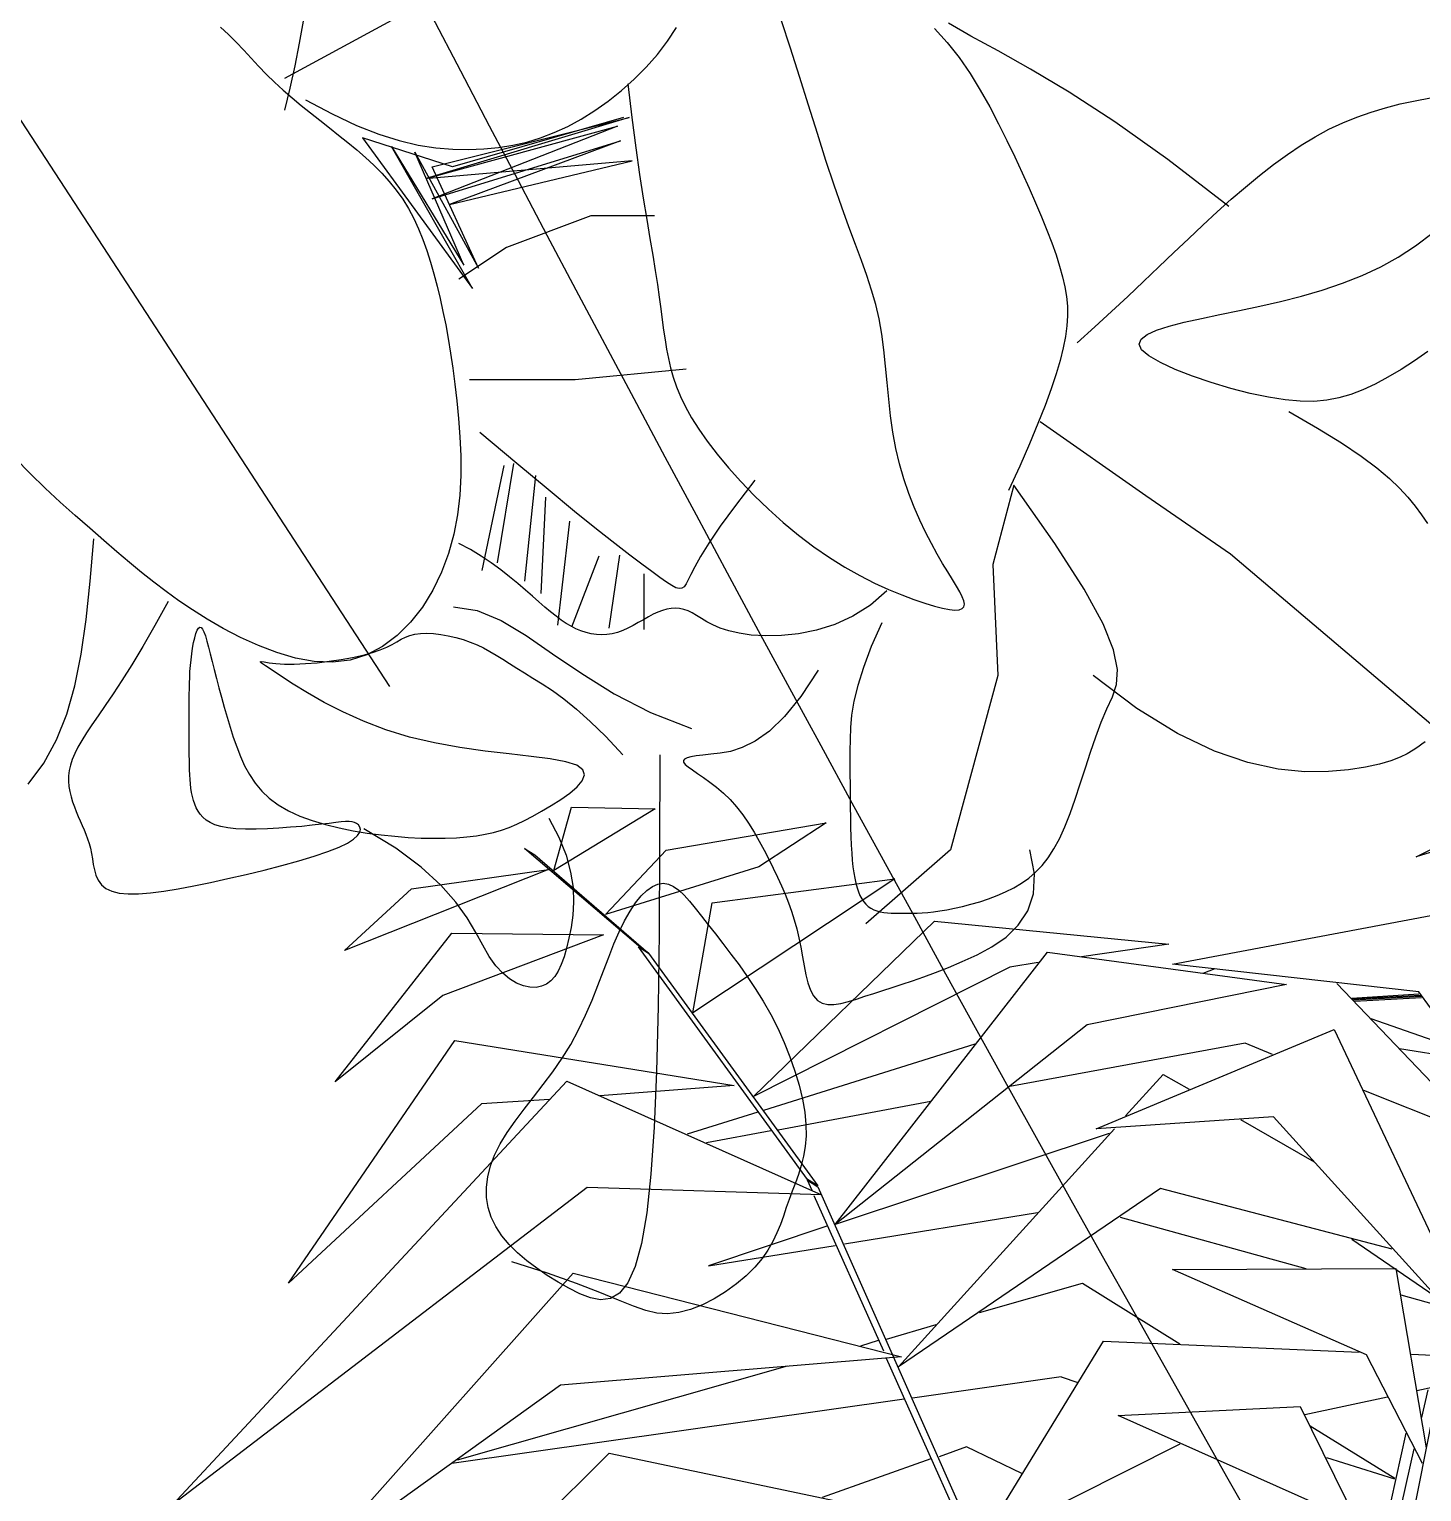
# Model space of a CAD drawing. Header units: metres. Extents: x 10 to 239, y 2 to 253.
# Drawn here: x 88.793 to 91.363, y 17.686 to 20.385 of the extents above; entities that cross this region are included whole.
import ezdxf

# ---------------------------------------------------------------- set-up
doc = ezdxf.new("R2010")
doc.units = ezdxf.units.M
doc.header["$MEASUREMENT"] = 0
doc.layers.add('1', color=7, linetype='Continuous')
doc.layers.add('cot200', color=9, linetype='Continuous')
doc.layers.add('barrera', color=7, linetype='Continuous', lineweight=0, true_color=0x9dbb63)
doc.layers.add('bloques ARBOLES', color=7, linetype='Continuous', true_color=0xb8d897)

# ---------------------------------------------------------------- blocks, each defined once
blk = doc.blocks.new('A$C6F4E7DED')
for p, q in [((1105.67, 636.1), (1167.57, 602.6)), ((832.63, 623.35), (843.58, 629.59)), ((920.66, 617.45), (925.09, 630.84)), ((1158.35, 630.6), (1160.28, 619.83)), ((819.37, 616.16), (832.63, 623.35)), ((850.34, 627.08), (844.12, 620.19)), ((980.64, 620.83), (976.28, 627.51)), ((985.59, 614.37), (980.64, 620.83)), ((1322.96, 623.06), (1116.26, 306.06)), ((1194.82, 624.13), (1191.07, 620.36)), ((1198.77, 627.73), (1194.82, 624.13)), ((803.46, 607.26), (819.37, 616.16)), ((844.12, 620.19), (838.36, 612.81)), ((916.21, 603.57), (920.66, 617.45)), ((991.05, 608.17), (985.59, 614.37)), ((1160.28, 619.83), (1162.42, 608.88)), ((1187.43, 616.49), (1183.82, 612.55)), ((1191.07, 620.36), (1187.43, 616.49)), ((784.57, 595.95), (803.46, 607.26)), ((838.36, 612.81), (833.01, 605.05)), ((996.92, 602.28), (991.05, 608.17)), ((1162.42, 608.88), (1164.84, 597.92)), ((1180.16, 608.58), (1176.35, 604.65)), ((1183.82, 612.55), (1180.16, 608.58)), ((833.01, 605.05), (828.04, 597.02)), ((911.81, 589.56), (916.21, 603.57)), ((1003.11, 596.75), (996.92, 602.28)), ((999.92, 600.02), (997.99, 583.57)), ((1172.34, 600.79), (1168.14, 596.99)), ((1176.35, 604.65), (1172.34, 600.79)), ((615.81, 591.77), (608.33, 593.15)), ((762.37, 581.48), (784.57, 595.95)), ((828.04, 597.02), (823.41, 588.82)), ((1009.53, 591.63), (1003.11, 596.75)), ((1157.25, 592.29), (1144.29, 585.32)), ((1163.79, 593.24), (1159.33, 589.54)), ((1168.14, 596.99), (1163.79, 593.24)), ((1164.84, 597.92), (1167.57, 587.14)), ((623.11, 590.2), (615.81, 591.77)), ((630.27, 588.38), (623.11, 590.2)), ((637.29, 586.28), (630.27, 588.38)), ((644.22, 583.85), (637.29, 586.28)), ((823.41, 588.82), (819.08, 580.57)), ((907.49, 575.81), (911.81, 589.56)), ((1016.09, 586.98), (1009.53, 591.63)), ((1022.71, 582.84), (1016.09, 586.98)), ((1144.29, 585.32), (1132.43, 579.77)), ((1154.79, 585.88), (1150.21, 582.25)), ((1159.33, 589.54), (1154.79, 585.88)), ((651.07, 581.07), (644.22, 583.85)), ((657.87, 577.88), (651.07, 581.07)), ((736.53, 563.13), (762.37, 581.48)), ((819.08, 580.57), (815.03, 572.39)), ((997.99, 583.57), (996.09, 568.88)), ((1095.51, 559.56), (999.32, 583.59)), ((999.32, 583.59), (1098.34, 553.91)), ((1002.15, 583.59), (1085.61, 559.56)), ((1098.34, 553.91), (1004.98, 579.35)), ((1004.98, 579.35), (1095.51, 544.01)), ((1029.3, 579.25), (1022.71, 582.84)), ((1035.9, 576.21), (1029.3, 579.25)), ((1132.43, 579.77), (1121.55, 575.5)), ((1145.64, 578.64), (1141.1, 575.03)), ((1150.21, 582.25), (1145.64, 578.64)), ((664.64, 574.25), (657.87, 577.88)), ((671.41, 570.15), (664.64, 574.25)), ((815.03, 572.39), (811.22, 564.37)), ((903.32, 562.7), (907.49, 575.81)), ((1095.51, 544.01), (1003.57, 572.28)), ((1003.57, 572.28), (1087.02, 541.18)), ((1042.53, 573.68), (1035.9, 576.21)), ((1049.25, 571.65), (1042.53, 573.68)), ((1056.09, 570.09), (1049.25, 571.65)), ((1129.46, 573.69), (1075.71, 500.2)), ((1085.61, 559.56), (1129.46, 573.69)), ((1111.52, 572.35), (1102.25, 570.17)), ((1121.55, 575.5), (1111.52, 572.35)), ((1136.63, 571.43), (1132.27, 567.79)), ((1141.1, 575.03), (1136.63, 571.43)), ((678.19, 565.6), (671.41, 570.15)), ((684.98, 560.65), (678.19, 565.6)), ((811.22, 564.37), (807.62, 556.62)), ((996.09, 568.88), (994.23, 555.81)), ((1063.09, 568.98), (1056.09, 570.09)), ((1070.29, 568.3), (1063.09, 568.98)), ((1077.73, 568.02), (1070.29, 568.3)), ((1104, 566.63), (1072.88, 510.09)), ((1075.71, 500.2), (1115.31, 569.45)), ((1085.46, 568.16), (1077.73, 568.02)), ((1115.31, 569.45), (1079.95, 511.5)), ((1079.95, 511.5), (1104, 566.63)), ((1093.6, 568.83), (1085.46, 568.16)), ((1102.25, 570.17), (1093.6, 568.83)), ((1128.04, 564.1), (1123.97, 560.32)), ((1132.27, 567.79), (1128.04, 564.1)), ((691.8, 555.33), (684.98, 560.65)), ((706.71, 540.16), (736.53, 563.13)), ((807.62, 556.62), (804.23, 549.17)), ((899.34, 550.63), (903.32, 562.7)), ((1087.02, 541.18), (997.91, 562.39)), ((997.91, 562.39), (1096.92, 553.91)), ((1072.88, 510.09), (1095.51, 559.56)), ((1123.97, 560.32), (1120.09, 556.44)), ((698.65, 549.67), (691.8, 555.33)), ((705.53, 543.72), (698.65, 549.67)), ((895.59, 539.86), (899.34, 550.63)), ((994.23, 555.81), (992.46, 544.19)), ((1116.43, 552.41), (1113, 548.21)), ((1120.09, 556.44), (1116.43, 552.41)), ((712.46, 537.51), (705.53, 543.72)), ((804.23, 549.17), (801.07, 542.01)), ((992.46, 544.19), (990.78, 533.85)), ((1109.85, 543.81), (1107, 539.2)), ((1113, 548.21), (1109.85, 543.81)), ((719.45, 531.09), (712.46, 537.51)), ((798.16, 535.17), (795.52, 528.64)), ((801.07, 542.01), (798.16, 535.17)), ((892.11, 530.28), (895.59, 539.86)), ((987.03, 535.6), (1017.98, 535.6)), ((1017.98, 535.6), (1059.24, 520.13)), ((1107, 539.2), (1104.41, 534.37)), ((726.49, 524.47), (719.45, 531.09)), ((795.52, 528.64), (793.15, 522.46)), ((888.89, 521.67), (892.11, 530.28)), ((990.78, 533.85), (989.22, 524.64)), ((1102.07, 529.33), (1099.94, 524.1)), ((1104.41, 534.37), (1102.07, 529.33)), ((615.69, 521.06), (607.02, 527.52)), ((624.07, 515.5), (615.69, 521.06)), ((733.64, 517.69), (726.49, 524.47)), ((793.15, 522.46), (791.07, 516.61)), ((885.96, 513.8), (888.89, 521.67)), ((989.22, 524.64), (987.82, 516.4)), ((1099.94, 524.1), (1098, 518.68)), ((632.62, 510.68), (624.07, 515.5)), ((740.92, 510.73), (733.64, 517.69)), ((791.07, 516.61), (789.3, 511.11)), ((883.33, 506.45), (885.96, 513.8)), ((987.82, 516.4), (986.6, 508.97)), ((1059.24, 520.13), (1082.46, 504.67)), ((1098, 518.68), (1096.22, 513.08)), ((641.69, 506.45), (632.62, 510.68)), ((748.38, 503.62), (740.92, 510.73)), ((789.3, 511.11), (787.85, 505.96)), ((986.6, 508.97), (985.56, 502.19)), ((1094.57, 507.31), (1093.03, 501.39)), ((1096.22, 513.08), (1094.57, 507.31)), ((651.25, 502.71), (641.69, 506.45)), ((661.16, 499.42), (651.25, 502.71)), ((756.05, 496.36), (748.38, 503.62)), ((786.73, 501.07), (785.96, 496.32)), ((787.85, 505.96), (786.73, 501.07)), ((881.02, 499.41), (883.33, 506.45)), ((985.56, 502.19), (984.68, 495.97)), ((1093.03, 501.39), (1091.56, 495.3)), ((671.28, 496.51), (661.16, 499.42)), ((681.46, 493.92), (671.28, 496.51)), ((691.58, 491.6), (681.46, 493.92)), ((763.97, 488.96), (756.05, 496.36)), ((785.96, 496.32), (785.54, 491.62)), ((877.42, 485.34), (879.05, 492.45)), ((879.05, 492.45), (881.02, 499.41)), ((984.68, 495.97), (983.92, 490.24)), ((1091.56, 495.3), (1090.18, 489.03)), ((701.5, 489.47), (691.58, 491.6)), ((711.06, 487.49), (701.5, 489.47)), ((720.13, 485.59), (711.06, 487.49)), ((728.47, 483.72), (720.13, 485.59)), ((772.17, 481.42), (763.97, 488.96)), ((785.54, 491.62), (785.48, 486.87)), ((785.48, 486.87), (785.79, 481.94)), ((876.13, 477.93), (877.42, 485.34)), ((983.92, 490.24), (983.21, 484.91)), ((1090.18, 489.03), (1088.86, 482.53)), ((735.83, 481.83), (728.47, 483.72)), ((741.96, 479.87), (735.83, 481.83)), ((746.62, 477.78), (741.96, 479.87)), ((780.7, 473.75), (772.17, 481.42)), ((785.79, 481.94), (786.49, 476.74)), ((982.53, 479.91), (981.82, 475.14)), ((983.21, 484.91), (982.53, 479.91)), ((1088.86, 482.53), (1087.62, 475.77)), ((749.57, 475.53), (746.62, 477.78)), ((749.32, 470.31), (750.55, 473.06)), ((750.55, 473.06), (749.57, 475.53)), ((786.49, 476.74), (787.58, 471.17)), ((787.58, 471.17), (789.08, 465.11)), ((875.11, 470.22), (876.13, 477.93)), ((981.82, 475.14), (981.05, 470.54)), ((1087.62, 475.77), (1086.46, 468.71)), ((609.57, 469.51), (616.11, 464.89)), ((616.11, 464.89), (622.67, 460.67)), ((732.91, 460.71), (740.13, 464.03)), ((740.13, 464.03), (745.74, 467.27)), ((745.74, 467.27), (749.32, 470.31)), ((789.08, 465.11), (791.02, 458.49)), ((874.27, 462.31), (875.11, 470.22)), ((980.15, 466.02), (979.09, 461.5)), ((981.05, 470.54), (980.15, 466.02)), ((1086.46, 468.71), (1085.37, 461.31)), ((622.67, 460.67), (629.14, 456.87)), ((629.14, 456.87), (635.41, 453.56)), ((715.32, 454.3), (724.5, 457.43)), ((724.5, 457.43), (732.91, 460.71)), ((791.02, 458.49), (793.44, 451.19)), ((873.49, 454.26), (874.27, 462.31)), ((971.55, 460.86), (1025.72, 455.71)), ((977.8, 456.93), (976.21, 452.26)), ((979.09, 461.5), (977.8, 456.93)), ((1085.37, 461.31), (1084.35, 453.54)), ((635.41, 453.56), (641.4, 450.76)), ((641.4, 450.76), (647.22, 448.51)), ((696.36, 449.03), (705.8, 451.47)), ((705.8, 451.47), (715.32, 454.3)), ((793.44, 451.19), (796.39, 443.14)), ((872.7, 446.15), (873.49, 454.26)), ((976.21, 452.26), (974.24, 447.44)), ((1025.72, 455.71), (1077.3, 455.71)), ((1084.35, 453.54), (1083.42, 445.35)), ((647.22, 448.51), (653.04, 446.8)), ((653.04, 446.8), (659, 445.67)), ((659, 445.67), (665.26, 445.12)), ((665.26, 445.12), (671.98, 445.16)), ((671.98, 445.16), (679.32, 445.83)), ((679.32, 445.83), (687.42, 447.12)), ((687.42, 447.12), (696.36, 449.03)), ((796.39, 443.14), (799.9, 434.25)), ((871.79, 438.05), (872.7, 446.15)), ((971.83, 442.42), (968.91, 437.14)), ((974.24, 447.44), (971.83, 442.42)), ((1083.42, 445.35), (1082.57, 436.73)), ((677.54, 440.24), (663.4, 432.07)), ((870.68, 430.04), (871.79, 438.05)), ((968.91, 437.14), (965.4, 431.57)), ((1082.57, 436.73), (1081.9, 427.75)), ((663.4, 432.07), (651.73, 424.85)), ((747.17, 399.01), (798.75, 435.09)), ((799.9, 434.25), (804.02, 424.42)), ((869.25, 422.21), (870.68, 430.04)), ((965.4, 431.57), (961.24, 425.64)), ((1054.2, 414.79), (1072.14, 429.94)), ((651.73, 424.85), (642.21, 418.44)), ((804.02, 424.42), (808.78, 413.56)), ((867.45, 414.6), (869.25, 422.21)), ((961.24, 425.64), (956.38, 419.34)), ((1081.9, 427.75), (1081.51, 418.49)), ((642.21, 418.44), (634.52, 412.73)), ((865.31, 407.27), (867.45, 414.6)), ((956.38, 419.34), (950.87, 412.76)), ((1038.91, 402.06), (1054.2, 414.79)), ((1055.7, 414.86), (1063.69, 366.39)), ((1081.51, 418.49), (1081.51, 409.03)), ((1291.61, 409.93), (1298.7, 417.27)), ((628.36, 407.57), (623.41, 402.83)), ((634.52, 412.73), (628.36, 407.57)), ((808.78, 413.56), (814.23, 401.59)), ((862.89, 400.24), (865.31, 407.27)), ((938.03, 406.74), (947.51, 394.38)), ((950.87, 412.76), (944.82, 406.01)), ((1045.03, 409), (1050.37, 357.34)), ((1060.49, 413.8), (1071.15, 362.66)), ((1081.51, 409.03), (1082, 399.45)), ((1284.31, 402.82), (1291.61, 409.93)), ((623.41, 402.83), (619.34, 398.37)), ((791.62, 375.73), (811.65, 404.17)), ((811.65, 404.17), (821.97, 365.51)), ((860.28, 393.54), (862.89, 400.24)), ((944.82, 406.01), (938.29, 399.23)), ((1026.01, 391.48), (1038.91, 402.06)), ((1276.93, 395.98), (1284.31, 402.82)), ((615.85, 394.07), (612.68, 389.82)), ((619.34, 398.37), (615.85, 394.07)), ((705.91, 370.66), (747.17, 399.01)), ((857.52, 387.2), (860.28, 393.54)), ((931.39, 392.52), (924.18, 386.02)), ((938.29, 399.23), (931.39, 392.52)), ((947.51, 394.38), (954.87, 384.21)), ((1040.24, 398.35), (1042.37, 351.48)), ((1082, 399.45), (1083.08, 389.85)), ((1269.61, 389.42), (1276.93, 395.98)), ((612.68, 389.82), (609.79, 385.58)), ((854.68, 381.25), (857.52, 387.2)), ((924.18, 386.02), (916.77, 379.84)), ((1015.24, 382.8), (1026.01, 391.48)), ((1028.51, 386.63), (1032.24, 354.14)), ((1083.08, 389.85), (1084.85, 380.3)), ((1262.48, 383.19), (1269.61, 389.42)), ((851.84, 375.73), (854.68, 381.25)), ((916.77, 379.84), (909.23, 374.1)), ((954.87, 384.21), (960.42, 375.98)), ((1006.34, 375.77), (1015.24, 382.8)), ((1084.85, 380.3), (1087.42, 370.9)), ((1255.67, 377.3), (1262.48, 383.19)), ((777.39, 353.54), (791.62, 375.73)), ((849.05, 370.66), (851.84, 375.73)), ((909.23, 374.1), (901.64, 368.9)), ((960.42, 375.98), (964.46, 369.48)), ((999.06, 370.14), (1006.34, 375.77)), ((1071.56, 369.62), (1076.83, 372.81)), ((1076.83, 372.81), (1082.46, 375.82)), ((1243.16, 366.57), (1249.26, 371.78)), ((1249.26, 371.78), (1255.67, 377.3)), ((1262.31, 357.48), (1260.47, 378.11)), ((602.74, 283.05), (705.91, 370.66)), ((821.97, 365.51), (819.39, 311.39)), ((843.88, 361.95), (846.38, 366.07)), ((846.38, 366.07), (849.05, 370.66)), ((894.11, 364.25), (886.72, 360.12)), ((901.64, 368.9), (894.11, 364.25)), ((964.46, 369.48), (967.29, 364.47)), ((967.29, 364.47), (969.22, 360.72)), ((988.32, 362.07), (993.14, 365.66)), ((993.14, 365.66), (999.06, 370.14)), ((1003.99, 370.12), (1009.32, 334.44)), ((1014.12, 369.59), (1027.44, 334.97)), ((1062.01, 362.93), (1066.62, 366.31)), ((1066.62, 366.31), (1071.56, 369.62)), ((1087.42, 370.9), (1090.87, 361.74)), ((1237.23, 361.63), (1243.16, 366.57)), ((839.64, 355.04), (841.62, 358.28)), ((841.62, 358.28), (843.88, 361.95)), ((886.72, 360.12), (879.57, 356.49)), ((969.22, 360.72), (970.54, 357.99)), ((970.54, 357.99), (971.55, 356.06)), ((978.59, 355.26), (981.17, 356.91)), ((981.17, 356.91), (984.37, 359.17)), ((984.37, 359.17), (988.32, 362.07)), ((992.26, 361.07), (992.26, 333.9)), ((1053.71, 356.25), (1057.71, 359.56)), ((1057.71, 359.56), (1062.01, 362.93)), ((1090.87, 361.74), (1095.16, 352.98)), ((1225.32, 352.3), (1231.33, 356.89)), ((1231.33, 356.89), (1237.23, 361.63)), ((1264.35, 338.75), (1262.31, 357.48)), ((768.12, 336.58), (777.39, 353.54)), ((835.99, 347.82), (836.78, 349.83)), ((836.78, 349.83), (838.01, 352.23)), ((838.01, 352.23), (839.64, 355.04)), ((866.31, 350.67), (860.39, 348.43)), ((872.73, 353.35), (866.31, 350.67)), ((879.57, 356.49), (872.73, 353.35)), ((873.55, 352.63), (881.61, 345.71)), ((971.55, 356.06), (972.54, 354.73)), ((972.54, 354.73), (973.63, 353.98)), ((973.63, 353.98), (974.93, 353.81)), ((974.93, 353.81), (976.55, 354.24)), ((976.55, 354.24), (978.59, 355.26)), ((1032.24, 354.14), (1034.37, 336.03)), ((1043.38, 347.27), (1046.56, 350.05)), ((1046.56, 350.05), (1050, 353.06)), ((1050, 353.06), (1053.71, 356.25)), ((1095.16, 352.98), (1100.24, 344.8)), ((1219.05, 347.81), (1225.32, 352.3)), ((835.72, 346.18), (835.99, 347.82)), ((836.01, 344.92), (835.72, 346.18)), ((836.87, 344.02), (836.01, 344.92)), ((838.33, 343.49), (836.87, 344.02)), ((840.4, 343.34), (838.33, 343.49)), ((843.09, 343.57), (840.4, 343.34)), ((846.42, 344.19), (843.09, 343.57)), ((850.41, 345.2), (846.42, 344.19)), ((855.06, 346.61), (850.41, 345.2)), ((860.39, 348.43), (855.06, 346.61)), ((881.61, 345.71), (890.18, 340.33)), ((968.54, 341.89), (970.62, 342.88)), ((970.62, 342.88), (972.68, 343.59)), ((972.68, 343.59), (974.72, 344.02)), ((974.72, 344.02), (976.77, 344.2)), ((976.77, 344.2), (978.83, 344.11)), ((978.83, 344.11), (980.94, 343.76)), ((980.94, 343.76), (983.09, 343.16)), ((983.09, 343.16), (985.31, 342.32)), ((1037.66, 342.42), (1040.43, 344.73)), ((1040.43, 344.73), (1043.38, 347.27)), ((1073.49, 343.09), (1061.82, 338.17)), ((1085.03, 344.89), (1073.49, 343.09)), ((1100.24, 344.8), (1106.05, 337.38)), ((1205.19, 338.88), (1212.39, 343.35)), ((1212.39, 343.35), (1219.05, 347.81)), ((1224.31, 347.47), (1230.78, 335.73)), ((762.94, 323.85), (768.12, 336.58)), ((876.13, 337.16), (881.23, 325.47)), ((890.18, 340.33), (899.03, 336.32)), ((899.03, 336.32), (907.94, 333.51)), ((954.94, 334.51), (958.5, 336.04)), ((958.5, 336.04), (961.51, 337.62)), ((961.51, 337.62), (964.11, 339.18)), ((964.11, 339.18), (966.41, 340.63)), ((966.41, 340.63), (968.54, 341.89)), ((985.31, 342.32), (987.6, 341.24)), ((987.6, 341.24), (989.97, 339.99)), ((989.97, 339.99), (992.4, 338.63)), ((992.4, 338.63), (994.87, 337.22)), ((994.87, 337.22), (997.39, 335.83)), ((997.39, 335.83), (999.94, 334.53)), ((1025.29, 334.16), (1027.69, 335.39)), ((1027.69, 335.39), (1030.09, 336.82)), ((1030.09, 336.82), (1032.53, 338.47)), ((1032.53, 338.47), (1035.04, 340.33)), ((1035.04, 340.33), (1037.66, 342.42)), ((1061.82, 338.17), (1049.67, 330.9)), ((1106.05, 337.38), (1112.54, 330.9)), ((1197.37, 334.38), (1205.19, 338.88)), ((1230.78, 335.73), (1236.67, 325.51)), ((1266.81, 321.77), (1264.35, 338.75)), ((907.94, 333.51), (916.68, 331.75)), ((916.68, 331.75), (925.05, 330.88)), ((925.05, 330.88), (932.81, 330.73)), ((932.81, 330.73), (939.74, 331.15)), ((939.74, 331.15), (945.69, 331.98)), ((945.69, 331.98), (950.71, 333.13)), ((950.71, 333.13), (954.94, 334.51)), ((999.94, 334.53), (1002.5, 333.37)), ((1002.5, 333.37), (1005.08, 332.44)), ((1005.08, 332.44), (1007.66, 331.77)), ((1007.66, 331.77), (1010.23, 331.38)), ((1010.23, 331.38), (1012.8, 331.25)), ((1012.8, 331.25), (1015.34, 331.36)), ((1015.34, 331.36), (1017.87, 331.73)), ((1017.87, 331.73), (1020.38, 332.32)), ((1020.38, 332.32), (1022.85, 333.13)), ((1022.85, 333.13), (1025.29, 334.16)), ((1049.67, 330.9), (1036.68, 322.02)), ((1080.34, 328.92), (1076.87, 327.71)), ((1083.94, 329.95), (1080.34, 328.92)), ((1087.59, 330.79), (1083.94, 329.95)), ((1091.21, 331.42), (1087.59, 330.79)), ((1094.74, 331.83), (1091.21, 331.42)), ((1098.08, 332), (1094.74, 331.83)), ((1101.18, 331.92), (1098.08, 332)), ((1103.95, 331.58), (1101.18, 331.92)), ((1106.35, 330.96), (1103.95, 331.58)), ((1108.5, 330.11), (1106.35, 330.96)), ((1110.55, 329.07), (1108.5, 330.11)), ((1112.65, 327.88), (1110.55, 329.07)), ((1112.54, 330.9), (1119.64, 325.53)), ((1180.25, 326), (1189.01, 330.01)), ((1189.01, 330.01), (1197.37, 334.38)), ((1205.4, 328.21), (1204.6, 325.29)), ((1206.14, 330.67), (1205.4, 328.21)), ((1206.85, 332.62), (1206.14, 330.67)), ((1207.53, 334.03), (1206.85, 332.62)), ((1208.19, 334.84), (1207.53, 334.03)), ((1208.83, 335.02), (1208.19, 334.84)), ((1209.47, 334.53), (1208.83, 335.02)), ((1210.11, 333.44), (1209.47, 334.53)), ((1210.72, 331.84), (1210.11, 333.44)), ((1211.3, 329.81), (1210.72, 331.84)), ((1211.85, 327.44), (1211.3, 329.81)), ((761.02, 314.34), (762.94, 323.85)), ((881.23, 325.47), (885.07, 315.35)), ((1036.68, 322.02), (1022.47, 312.3)), ((1064.21, 321.33), (1061.04, 319.36)), ((1067.31, 323.15), (1064.21, 321.33)), ((1070.41, 324.82), (1067.31, 323.15)), ((1073.57, 326.35), (1070.41, 324.82)), ((1076.87, 327.71), (1073.57, 326.35)), ((1114.95, 326.58), (1112.65, 327.88)), ((1117.61, 325.24), (1114.95, 326.58)), ((1120.77, 323.88), (1117.61, 325.24)), ((1119.64, 325.53), (1127.31, 321.46)), ((1124.58, 322.56), (1120.77, 323.88)), ((1129.14, 321.32), (1124.58, 322.56)), ((1127.31, 321.46), (1135.49, 318.87)), ((1134.32, 320.18), (1129.14, 321.32)), ((1162.12, 319.92), (1171.24, 322.57)), ((1171.24, 322.57), (1180.25, 326)), ((1203.74, 321.96), (1202.81, 318.26)), ((1204.6, 325.29), (1203.74, 321.96)), ((1212.34, 324.81), (1211.85, 327.44)), ((1212.77, 322.01), (1212.34, 324.81)), ((1213.13, 319.12), (1212.77, 322.01)), ((1236.67, 325.51), (1242.02, 316.67)), ((1269.89, 306.41), (1266.81, 321.77)), ((761.51, 307.04), (761.02, 314.34)), ((885.07, 315.35), (887.82, 306.57)), ((907.08, 313.97), (915.54, 301.15)), ((1054.22, 315.04), (1050.43, 312.68)), ((1057.74, 317.26), (1054.22, 315.04)), ((1061.04, 319.36), (1057.74, 317.26)), ((1139.92, 319.17), (1134.32, 320.18)), ((1135.49, 318.87), (1144.11, 317.85)), ((1145.75, 318.32), (1139.92, 319.17)), ((1144.11, 317.85), (1153.03, 318.28)), ((1151.62, 317.65), (1145.75, 318.32)), ((1157.34, 317.18), (1151.62, 317.65)), ((1153.03, 318.28), (1162.12, 319.92)), ((1162.72, 316.95), (1157.34, 317.18)), ((1167.57, 316.98), (1162.72, 316.95)), ((1171.7, 317.25), (1167.57, 316.98)), ((1169.05, 310.95), (1173.58, 313.97)), ((1175.03, 317.65), (1171.7, 317.25)), ((1173.58, 313.97), (1176.78, 316.09)), ((1177.48, 318.03), (1175.03, 317.65)), ((1176.78, 316.09), (1178.69, 317.4)), ((1178.96, 318.21), (1177.48, 318.03)), ((1178.69, 317.4), (1179.39, 318.05)), ((1179.39, 318.05), (1178.96, 318.21)), ((1201.81, 314.25), (1200.72, 309.96)), ((1202.81, 318.26), (1201.81, 314.25)), ((1213.41, 316.23), (1213.13, 319.12)), ((1213.63, 313.35), (1213.41, 316.23)), ((1242.02, 316.67), (1246.85, 309.03)), ((751.56, 295.24), (772.96, 311.39)), ((763.55, 300.96), (761.51, 307.04)), ((819.39, 311.39), (842.6, 226.35)), ((1022.47, 312.3), (1006.69, 302.49)), ((1041.76, 307.35), (1036.76, 304.01)), ((1046.3, 310.17), (1041.76, 307.35)), ((1050.43, 312.68), (1046.3, 310.17)), ((1156.22, 302.89), (1163.23, 307.18)), ((1163.23, 307.18), (1169.05, 310.95)), ((1200.72, 309.96), (1199.55, 305.45)), ((1213.78, 310.49), (1213.63, 313.35)), ((1213.88, 307.69), (1213.78, 310.49)), ((1213.94, 304.94), (1213.88, 307.69)), ((1246.85, 309.03), (1251.18, 302.44)), ((766.3, 295.07), (763.55, 300.96)), ((887.82, 306.57), (889.67, 298.91)), ((915.54, 301.15), (923.49, 291.4)), ((1006.69, 302.49), (988.98, 293.35)), ((1031.22, 299.96), (1025.09, 295)), ((1036.76, 304.01), (1031.22, 299.96)), ((1148.12, 298.29), (1156.22, 302.89)), ((1198.3, 300.76), (1196.97, 295.96)), ((1199.55, 305.45), (1198.3, 300.76)), ((1213.98, 302.27), (1213.94, 304.94)), ((1213.99, 299.69), (1213.98, 302.27)), ((1213.99, 297.22), (1213.99, 299.69)), ((1251.18, 302.44), (1255.04, 296.74)), ((1273.79, 292.53), (1269.89, 306.41)), ((731.84, 283.13), (751.56, 295.24)), ((769.06, 288.58), (766.3, 295.07)), ((889.67, 298.91), (890.79, 292.12)), ((988.98, 293.35), (968.97, 285.62)), ((1025.09, 295), (1018.3, 288.94)), ((1128.97, 289.09), (1139, 293.62)), ((1139, 293.62), (1148.12, 298.29)), ((1196.97, 295.96), (1195.56, 291.09)), ((1213.99, 294.86), (1213.99, 297.22)), ((1213.99, 292.6), (1213.99, 294.86)), ((1213.99, 290.4), (1213.99, 292.6)), ((1255.04, 296.74), (1258.47, 291.76)), ((1278.72, 280), (1273.79, 292.53)), ((771.7, 281.49), (769.06, 288.58)), ((890.79, 292.12), (891.36, 285.97)), ((891.36, 285.97), (891.57, 280.24)), ((923.49, 291.4), (930.92, 284.29)), ((1018.3, 288.94), (1010.79, 281.59)), ((1118.12, 284.91), (1128.97, 289.09)), ((1194.07, 286.19), (1192.5, 281.33)), ((1195.56, 291.09), (1194.07, 286.19)), ((1213.99, 288.25), (1213.99, 290.4)), ((1213.99, 286.12), (1213.99, 288.25)), ((1213.99, 283.99), (1213.99, 286.12)), ((1258.47, 291.76), (1261.49, 287.34)), ((1261.49, 287.34), (1264.12, 283.35)), ((610.95, 279.08), (612.63, 277.89)), ((713.8, 274.54), (731.84, 283.13)), ((774.25, 273.99), (771.7, 281.49)), ((891.57, 280.24), (891.6, 274.67)), ((930.92, 284.29), (937.81, 279.37)), ((937.81, 279.37), (944.13, 276.21)), ((1010.79, 281.59), (1002.5, 272.74)), ((1081.92, 276.28), (1094.34, 278.48)), ((1094.34, 278.48), (1106.53, 281.33)), ((1106.53, 281.33), (1118.12, 284.91)), ((1192.5, 281.33), (1190.83, 276.54)), ((1213.99, 281.83), (1213.99, 283.99)), ((1213.99, 279.61), (1213.99, 281.83)), ((1213.99, 277.32), (1213.99, 279.61)), ((1264.12, 283.35), (1266.38, 279.7)), ((1266.38, 279.7), (1268.28, 276.36)), ((1284.9, 268.68), (1278.72, 280)), ((612.63, 277.89), (614.53, 276.49)), ((614.53, 276.49), (616.81, 274.92)), ((616.81, 274.92), (619.65, 273.23)), ((619.65, 273.23), (623.21, 271.5)), ((623.21, 271.5), (627.69, 269.79)), ((697.42, 268.93), (713.8, 274.54)), ((776.75, 266.29), (774.25, 273.99)), ((891.6, 274.67), (891.6, 269.09)), ((944.13, 276.21), (949.87, 274.38)), ((949.87, 274.38), (955.01, 273.44)), ((955.01, 273.44), (959.52, 272.95)), ((959.52, 272.95), (963.39, 272.55)), ((963.39, 272.55), (966.6, 272.15)), ((966.6, 272.15), (969.17, 271.71)), ((969.17, 271.71), (971.07, 271.21)), ((971.07, 271.21), (972.31, 270.61)), ((984.45, 272.74), (984.52, 226.93)), ((1037.86, 270.7), (1047.22, 271.93)), ((1047.22, 271.93), (1057.95, 273.17)), ((1057.95, 273.17), (1069.65, 274.56)), ((1069.65, 274.56), (1081.92, 276.28)), ((1189.01, 271.87), (1186.96, 267.35)), ((1190.83, 276.54), (1189.01, 271.87)), ((1213.94, 270.16), (1213.97, 272.57)), ((1213.97, 272.57), (1213.98, 274.97)), ((1213.98, 274.97), (1213.99, 277.32)), ((1268.28, 276.36), (1269.84, 273.27)), ((1269.84, 273.27), (1271.07, 270.39)), ((627.69, 269.79), (633.24, 268.17)), ((633.24, 268.17), (640.06, 266.69)), ((640.06, 266.69), (648.31, 265.44)), ((648.31, 265.44), (658.14, 264.54)), ((658.14, 264.54), (669.6, 264.46)), ((669.6, 264.46), (682.69, 265.75)), ((682.69, 265.75), (697.42, 268.93)), ((779.22, 258.6), (776.75, 266.29)), ((891.6, 269.09), (891.59, 263.51)), ((968.5, 265.33), (965.99, 263.63)), ((970.53, 266.78), (968.5, 265.33)), ((971.98, 268.01), (970.53, 266.78)), ((972.77, 269.04), (971.98, 268.01)), ((972.31, 270.61), (972.88, 269.9)), ((972.88, 269.9), (972.77, 269.04)), ((1021.13, 262.89), (1021.89, 265.43)), ((1021.89, 265.43), (1024.86, 267.58)), ((1024.86, 267.58), (1030.27, 269.3)), ((1030.27, 269.3), (1037.86, 270.7)), ((1186.96, 267.35), (1184.6, 263.02)), ((1213.7, 263), (1213.81, 265.35)), ((1213.81, 265.35), (1213.88, 267.75)), ((1213.88, 267.75), (1213.94, 270.16)), ((1271.07, 270.39), (1271.98, 267.65)), ((1271.98, 267.65), (1272.57, 265.01)), ((1272.57, 265.01), (1272.88, 262.43)), ((1292.52, 258.43), (1284.9, 268.68)), ((781.68, 251.1), (779.22, 258.6)), ((891.58, 257.97), (891.55, 252.52)), ((891.59, 263.51), (891.58, 257.97)), ((956.69, 256.9), (953.35, 254.04)), ((959.98, 259.44), (956.69, 256.9)), ((963.12, 261.68), (959.98, 259.44)), ((965.99, 263.63), (963.12, 261.68)), ((1022.21, 260.06), (1021.13, 262.89)), ((1024.75, 257.06), (1022.21, 260.06)), ((1028.37, 253.98), (1024.75, 257.06)), ((1181.86, 258.91), (1178.65, 255.05)), ((1184.6, 263.02), (1181.86, 258.91)), ((1213.14, 256.36), (1213.38, 258.5)), ((1213.38, 258.5), (1213.56, 260.71)), ((1213.56, 260.71), (1213.7, 263)), ((1272.68, 257.29), (1272.25, 254.74)), ((1272.91, 259.85), (1272.68, 257.29)), ((1272.88, 262.43), (1272.91, 259.85)), ((784.17, 244.01), (781.68, 251.1)), ((891.55, 252.52), (891.5, 247.23)), ((950.06, 250.83), (946.92, 247.28)), ((953.35, 254.04), (950.06, 250.83)), ((1032.71, 250.91), (1028.37, 253.98)), ((1037.4, 247.97), (1032.71, 250.91)), ((1174.92, 251.49), (1170.57, 248.26)), ((1178.65, 255.05), (1174.92, 251.49)), ((1211.32, 248.63), (1211.94, 250.44)), ((1211.94, 250.44), (1212.43, 252.34)), ((1212.43, 252.34), (1212.83, 254.31)), ((1212.83, 254.31), (1213.14, 256.36)), ((1270.89, 249.75), (1270.04, 247.33)), ((1271.64, 252.23), (1270.89, 249.75)), ((1272.25, 254.74), (1271.64, 252.23)), ((786.72, 237.52), (784.17, 244.01)), ((891.5, 247.23), (891.42, 242.14)), ((943.93, 243.42), (941.09, 239.33)), ((946.92, 247.28), (943.93, 243.42)), ((1042.05, 245.25), (1037.4, 247.97)), ((1046.38, 242.83), (1042.05, 245.25)), ((1050.4, 240.71), (1046.38, 242.83)), ((1160, 242.83), (1153.94, 240.61)), ((1165.58, 245.37), (1160, 242.83)), ((1170.57, 248.26), (1165.58, 245.37)), ((1207.35, 242.22), (1208.63, 243.68)), ((1208.63, 243.68), (1209.69, 245.25)), ((1209.69, 245.25), (1210.58, 246.9)), ((1210.58, 246.9), (1211.32, 248.63)), ((1268.15, 242.67), (1267.19, 240.45)), ((1269.11, 244.97), (1268.15, 242.67)), ((1270.04, 247.33), (1269.11, 244.97)), ((789.34, 231.79), (786.72, 237.52)), ((891.31, 237.31), (891.17, 232.79)), ((891.42, 242.14), (891.31, 237.31)), ((941.09, 239.33), (938.4, 235.05)), ((1038.61, 241.81), (1033.62, 232.45)), ((1054.23, 238.88), (1050.4, 240.71)), ((1057.95, 237.3), (1054.23, 238.88)), ((1061.68, 235.97), (1057.95, 237.3)), ((1065.5, 234.86), (1061.68, 235.97)), ((1113.26, 227.13), (1128.88, 236.66)), ((1134, 235.69), (1127.12, 234.56)), ((1130.5, 236.28), (1130.76, 237.48)), ((1130.81, 234.89), (1130.5, 236.28)), ((1130.76, 237.48), (1131.42, 238.47)), ((1131.42, 238.47), (1132.32, 239.24)), ((1132.32, 239.24), (1133.34, 239.76)), ((1133.34, 239.76), (1134.52, 240.07)), ((1140.84, 237.06), (1134, 235.69)), ((1134.52, 240.07), (1135.94, 240.19)), ((1135.94, 240.19), (1137.69, 240.15)), ((1137.69, 240.15), (1139.84, 239.96)), ((1139.84, 239.96), (1142.47, 239.66)), ((1147.52, 238.7), (1140.84, 237.06)), ((1142.47, 239.66), (1145.67, 239.26)), ((1145.67, 239.26), (1149.51, 238.81)), ((1153.94, 240.61), (1147.52, 238.7)), ((1149.51, 238.81), (1154.04, 238.31)), ((1154.04, 238.31), (1159.11, 237.81)), ((1159.11, 237.81), (1164.56, 237.33)), ((1164.56, 237.33), (1170.2, 236.93)), ((1170.2, 236.93), (1175.86, 236.62)), ((1175.86, 236.62), (1181.37, 236.45)), ((1181.37, 236.45), (1186.54, 236.45)), ((1186.54, 236.45), (1191.21, 236.66)), ((1191.21, 236.66), (1195.23, 237.1)), ((1195.23, 237.1), (1198.63, 237.76)), ((1198.63, 237.76), (1201.48, 238.62)), ((1201.48, 238.62), (1203.83, 239.67)), ((1203.83, 239.67), (1205.77, 240.87)), ((1205.77, 240.87), (1207.35, 242.22)), ((1265.32, 236.13), (1264.44, 233.97)), ((1266.24, 238.28), (1265.32, 236.13)), ((1267.19, 240.45), (1266.24, 238.28)), ((792.06, 226.79), (789.34, 231.79)), ((890.99, 228.62), (890.76, 224.79)), ((891.17, 232.79), (890.99, 228.62)), ((935.85, 230.65), (933.44, 226.19)), ((938.4, 235.05), (935.85, 230.65)), ((1033.62, 232.45), (1030.11, 223.68)), ((1069.53, 233.95), (1065.5, 234.86)), ((1073.86, 233.22), (1069.53, 233.95)), ((1078.57, 232.66), (1073.86, 233.22)), ((1083.65, 232.26), (1078.57, 232.66)), ((1089.08, 232.04), (1083.65, 232.26)), ((1094.81, 231.99), (1089.08, 232.04)), ((1100.83, 232.12), (1094.81, 231.99)), ((1107.1, 232.44), (1100.83, 232.12)), ((1113.6, 232.95), (1107.1, 232.44)), ((1120.28, 233.65), (1113.6, 232.95)), ((1127.12, 234.56), (1120.28, 233.65)), ((1131.85, 233.31), (1130.81, 234.89)), ((1133.77, 231.56), (1131.85, 233.31)), ((1136.74, 229.67), (1133.77, 231.56)), ((1140.92, 227.64), (1136.74, 229.67)), ((1262.89, 229.5), (1262.24, 227.13)), ((1263.63, 231.77), (1262.89, 229.5)), ((1264.44, 233.97), (1263.63, 231.77)), ((794.91, 222.44), (792.06, 226.79)), ((797.89, 218.67), (794.91, 222.44)), ((801.6, 214.72), (803.91, 226.35)), ((842.6, 226.35), (883.86, 190.27)), ((890.48, 221.29), (890.15, 218.08)), ((890.76, 224.79), (890.48, 221.29)), ((931.16, 221.73), (929, 217.33)), ((933.44, 226.19), (931.16, 221.73)), ((984.52, 226.93), (984.77, 186.02)), ((1030.11, 223.68), (1027.89, 215.5)), ((1100.9, 217.93), (1113.26, 227.13)), ((1146.4, 225.49), (1140.92, 227.64)), ((1153.02, 223.26), (1146.4, 225.49)), ((1160.55, 220.99), (1153.02, 223.26)), ((1261.26, 221.99), (1260.82, 219.27)), ((1261.7, 224.63), (1261.26, 221.99)), ((1262.24, 227.13), (1261.7, 224.63)), ((801.04, 215.41), (797.89, 218.67)), ((804.37, 212.57), (801.04, 215.41)), ((802.07, 204.84), (801.6, 214.72)), ((889.76, 215.16), (889.3, 212.5)), ((890.15, 218.08), (889.76, 215.16)), ((929, 217.33), (926.96, 213.04)), ((1027.89, 215.5), (1026.74, 207.91)), ((1091.31, 209.14), (1100.9, 217.93)), ((1168.75, 218.73), (1160.55, 220.99)), ((1177.39, 216.5), (1168.75, 218.73)), ((1186.25, 214.35), (1177.39, 216.5)), ((1195.09, 212.32), (1186.25, 214.35)), ((1260.28, 216.56), (1259.5, 213.95)), ((1260.82, 219.27), (1260.28, 216.56)), ((807.9, 210.09), (804.37, 212.57)), ((811.65, 207.88), (807.9, 210.09)), ((815.63, 205.89), (811.65, 207.88)), ((888.16, 207.88), (887.48, 205.89)), ((888.77, 210.08), (888.16, 207.88)), ((889.3, 212.5), (888.77, 210.08)), ((925.06, 208.83), (923.28, 204.67)), ((926.96, 213.04), (925.06, 208.83)), ((977.67, 208.51), (975.15, 206.7)), ((980.18, 209.64), (977.67, 208.51)), ((982.73, 210.03), (980.18, 209.64)), ((985.35, 209.63), (982.73, 210.03)), ((988.02, 208.45), (985.35, 209.63)), ((990.74, 206.52), (988.02, 208.45)), ((1026.74, 207.91), (1026.45, 200.89)), ((1083.99, 200.85), (1091.31, 209.14)), ((1203.67, 210.46), (1195.09, 212.32)), ((1211.81, 208.79), (1203.67, 210.46)), ((1219.42, 207.37), (1211.81, 208.79)), ((1226.46, 206.23), (1219.42, 207.37)), ((1254.66, 207.54), (1251.82, 206.16)), ((1256.81, 209.35), (1254.66, 207.54)), ((1258.38, 211.52), (1256.81, 209.35)), ((1259.5, 213.95), (1258.38, 211.52)), ((804.85, 196.52), (802.07, 204.84)), ((819.78, 204.09), (815.63, 205.89)), ((824.03, 202.48), (819.78, 204.09)), ((828.31, 201.06), (824.03, 202.48)), ((832.55, 199.82), (828.31, 201.06)), ((836.67, 198.76), (832.55, 199.82)), ((883.83, 199.82), (882.66, 198.76)), ((884.89, 201.06), (883.83, 199.82)), ((885.84, 202.48), (884.89, 201.06)), ((886.71, 204.09), (885.84, 202.48)), ((887.48, 205.89), (886.71, 204.09)), ((921.64, 200.53), (920.14, 196.36)), ((923.28, 204.67), (921.64, 200.53)), ((969.9, 201.33), (967.07, 197.89)), ((972.57, 204.28), (969.9, 201.33)), ((975.15, 206.7), (972.57, 204.28)), ((993.48, 203.85), (990.74, 206.52)), ((996.21, 200.49), (993.48, 203.85)), ((998.93, 196.44), (996.21, 200.49)), ((1026.45, 200.89), (1026.82, 194.43)), ((1078.45, 193.14), (1083.99, 200.85)), ((1232.9, 205.41), (1226.46, 206.23)), ((1238.7, 204.96), (1232.9, 205.41)), ((1243.81, 204.9), (1238.7, 204.96)), ((1248.2, 205.29), (1243.81, 204.9)), ((1251.82, 206.16), (1248.2, 205.29)), ((809.47, 189.57), (804.85, 196.52)), ((840.62, 197.87), (836.67, 198.76)), ((844.32, 197.14), (840.62, 197.87)), ((847.71, 196.58), (844.32, 197.14)), ((850.81, 196.15), (847.71, 196.58)), ((853.66, 195.85), (850.81, 196.15)), ((856.3, 195.64), (853.66, 195.85)), ((858.75, 195.52), (856.3, 195.64)), ((861.06, 195.45), (858.75, 195.52)), ((863.26, 195.43), (861.06, 195.45)), ((865.38, 195.43), (863.26, 195.43)), ((867.45, 195.43), (865.38, 195.43)), ((869.48, 195.45), (867.45, 195.43)), ((871.44, 195.52), (869.48, 195.45)), ((873.33, 195.64), (871.44, 195.52)), ((875.14, 195.85), (873.33, 195.64)), ((876.87, 196.15), (875.14, 195.85)), ((878.49, 196.58), (876.87, 196.15)), ((880, 197.14), (878.49, 196.58)), ((881.39, 197.87), (880, 197.14)), ((882.66, 198.76), (881.39, 197.87)), ((920.14, 196.36), (918.78, 192.14)), ((964.06, 194.04), (960.81, 189.84)), ((967.07, 197.89), (964.06, 194.04)), ((1001.61, 191.74), (998.93, 196.44)), ((1026.82, 194.43), (1027.65, 188.53)), ((1074.2, 186.1), (1078.45, 193.14)), ((815.45, 183.81), (809.47, 189.57)), ((917.58, 187.83), (916.53, 183.4)), ((918.78, 192.14), (917.58, 187.83)), ((960.81, 189.84), (957.29, 185.35)), ((984.77, 186.02), (985.25, 149.86)), ((1004.22, 186.41), (1001.61, 191.74)), ((1006.77, 180.49), (1004.22, 186.41)), ((1027.65, 188.53), (1028.72, 183.18)), ((1070.76, 179.82), (1074.2, 186.1)), ((822.32, 179.06), (815.45, 183.81)), ((829.59, 175.12), (822.32, 179.06)), ((915.63, 178.83), (914.82, 174.23)), ((916.53, 183.4), (915.63, 178.83)), ((953.56, 180.58), (949.68, 175.53)), ((957.29, 185.35), (953.56, 180.58)), ((1009.31, 174.07), (1006.77, 180.49)), ((1028.72, 183.18), (1029.88, 178.38)), ((1029.88, 178.38), (1031.11, 174.12)), ((1067.63, 174.38), (1070.76, 179.82)), ((836.8, 171.8), (829.59, 175.12)), ((843.54, 168.95), (836.8, 171.8)), ((914.82, 174.23), (914.02, 169.71)), ((949.68, 175.53), (945.71, 170.19)), ((1011.89, 167.27), (1009.31, 174.07)), ((1031.11, 174.12), (1032.45, 170.4)), ((1064.4, 169.84), (1067.63, 174.38)), ((849.8, 166.49), (843.54, 168.95)), ((855.62, 164.34), (849.8, 166.49)), ((861.06, 162.46), (855.62, 164.34)), ((913.15, 165.41), (912.14, 161.46)), ((914.02, 169.71), (913.15, 165.41)), ((941.72, 164.58), (937.78, 158.68)), ((945.71, 170.19), (941.72, 164.58)), ((1014.59, 160.21), (1011.89, 167.27)), ((1032.45, 170.4), (1033.94, 167.21)), ((1033.94, 167.21), (1035.6, 164.56)), ((1035.6, 164.56), (1037.49, 162.44)), ((1057.66, 163.34), (1061.06, 166.18)), ((1061.06, 166.18), (1064.4, 169.84)), ((866.16, 160.78), (861.06, 162.46)), ((870.98, 159.24), (866.16, 160.78)), ((875.57, 157.78), (870.98, 159.24)), ((880, 156.34), (875.57, 157.78)), ((910.91, 157.97), (909.39, 155.08)), ((912.14, 161.46), (910.91, 157.97)), ((937.78, 158.68), (933.94, 152.5)), ((1017.47, 152.98), (1014.59, 160.21)), ((1037.49, 162.44), (1039.63, 160.84)), ((1039.63, 160.84), (1042.05, 159.78)), ((1042.05, 159.78), (1044.78, 159.24)), ((1044.78, 159.24), (1047.77, 159.28)), ((1047.77, 159.28), (1050.95, 159.94)), ((1050.95, 159.94), (1054.27, 161.28)), ((1054.27, 161.28), (1057.66, 163.34)), ((884.28, 154.89), (880, 156.34)), ((888.4, 153.51), (884.28, 154.89)), ((892.33, 152.31), (888.4, 153.51)), ((896.01, 151.4), (892.33, 152.31)), ((899.41, 150.9), (896.01, 151.4)), ((902.48, 150.9), (899.41, 150.9)), ((905.2, 151.54), (902.48, 150.9)), ((907.51, 152.9), (905.2, 151.54)), ((909.39, 155.08), (907.51, 152.9)), ((933.94, 152.5), (930.29, 146.03)), ((985.25, 149.86), (986.03, 118.28)), ((1020.6, 145.7), (1017.47, 152.98)), ((930.29, 146.03), (926.87, 139.3)), ((1024.05, 138.48), (1020.6, 145.7)), ((926.87, 139.3), (923.73, 132.39)), ((1027.86, 131.43), (1024.05, 138.48)), ((923.73, 132.39), (920.92, 125.38)), ((1032.09, 124.64), (1027.86, 131.43)), ((920.92, 125.38), (918.47, 118.38)), ((1036.62, 118.11), (1032.09, 124.64)), ((918.47, 118.38), (916.42, 111.48)), ((986.03, 118.28), (987.17, 91.1)), ((1041.31, 111.81), (1036.62, 118.11)), ((916.42, 111.48), (914.81, 104.78)), ((1046.03, 105.71), (1041.31, 111.81)), ((914.81, 104.78), (913.69, 98.37)), ((1050.62, 99.8), (1046.03, 105.71)), ((913.69, 98.37), (913.09, 92.34)), ((1054.94, 94.04), (1050.62, 99.8)), ((1058.87, 88.42), (1054.94, 94.04)), ((913.09, 92.34), (913.04, 86.78)), ((913.04, 86.78), (913.46, 81.63)), ((987.17, 91.1), (988.71, 68.16)), ((1062.25, 82.89), (1058.87, 88.42)), ((913.46, 81.63), (914.28, 76.83)), ((1064.97, 77.46), (1062.25, 82.89)), ((914.28, 76.83), (915.4, 72.32)), ((915.4, 72.32), (916.75, 68.03)), ((1067, 72.12), (1064.97, 77.46)), ((1068.33, 66.87), (1067, 72.12)), ((916.75, 68.03), (918.23, 63.9)), ((988.71, 68.16), (990.72, 49.31)), ((1068.97, 61.74), (1068.33, 66.87)), ((918.23, 63.9), (919.76, 59.85)), ((919.76, 59.85), (921.26, 55.84)), ((1068.9, 56.73), (1068.97, 61.74)), ((921.26, 55.84), (922.67, 51.79)), ((922.67, 51.79), (924.06, 47.71)), ((1066.62, 47.11), (1068.12, 51.85)), ((1068.12, 51.85), (1068.9, 56.73)), ((924.06, 47.71), (925.55, 43.6)), ((925.55, 43.6), (927.23, 39.46)), ((990.72, 49.31), (993.26, 34.36)), ((1064.4, 42.52), (1066.62, 47.11)), ((927.23, 39.46), (929.21, 35.3)), ((1057.92, 33.84), (1061.48, 38.09)), ((1061.48, 38.09), (1064.4, 42.52)), ((929.21, 35.3), (931.6, 31.13)), ((931.6, 31.13), (934.5, 26.95)), ((993.26, 34.36), (996.36, 23.11)), ((1049.3, 25.88), (1053.83, 29.76)), ((1053.83, 29.76), (1057.92, 33.84)), ((934.5, 26.95), (938.03, 22.76)), ((938.03, 22.76), (942.23, 18.6)), ((996.36, 23.11), (999.98, 15.17)), ((1039.17, 19.8), (1056.66, 25.34)), ((1039.32, 18.72), (1044.43, 22.2)), ((1044.43, 22.2), (1049.3, 25.88)), ((942.23, 18.6), (947.03, 14.56)), ((947.03, 14.56), (952.28, 10.77)), ((999.98, 15.17), (1004.05, 10.1)), ((1013.66, 10.41), (1025.01, 14.8)), ((1025.01, 14.8), (1039.17, 19.8)), ((1028.72, 12.46), (1034.05, 15.47)), ((1034.05, 15.47), (1039.32, 18.72)), ((952.28, 10.77), (957.85, 7.36)), ((957.85, 7.36), (963.6, 4.45)), ((1004.05, 10.1), (1008.49, 7.46)), ((1004.6, 6.71), (1013.66, 10.41)), ((1008.49, 7.46), (1013.25, 6.82)), ((1013.25, 6.82), (1018.26, 7.72)), ((1018.26, 7.72), (1023.44, 9.75)), ((1023.44, 9.75), (1028.72, 12.46)), ((963.6, 4.45), (969.4, 2.17)), ((969.4, 2.17), (975.1, 0.64)), ((975.1, 0.64), (980.58, 0)), ((980.58, 0), (985.81, 0.33)), ((985.81, 0.33), (991.2, 1.6)), ((991.2, 1.6), (997.29, 3.75)), ((997.29, 3.75), (1004.6, 6.71))]:
    blk.add_line(p, q)
blk = doc.blocks.new('A$C16B70096')
for p, q in [((877.5, 1486), (781, 1533.5)), ((1337, 1513), (1291.5, 1512)), ((1291.5, 1512), (1346.5, 1478.5)), ((1346.5, 1478.5), (1337, 1513)), ((1198.5, 1504.5), (1235, 1480.5)), ((1285.5, 1489.5), (1198.5, 1504.5)), ((831.5, 1500), (877.5, 1486)), ((1318.5, 1454.5), (1285.5, 1489.5)), ((1300.5, 1437.5), (1362.5, 1490.5)), ((1362.5, 1490.5), (1357, 1487)), ((1235, 1480.5), (1318.5, 1454.5)), ((1357, 1487), (1295, 1433.5)), ((1161, 1474), (1271, 1401)), ((1260.5, 1461), (1161, 1474)), ((1424, 1468.5), (1349.5, 1479)), ((1349.5, 1479), (1460.5, 1435)), ((1460.5, 1435), (1424, 1468.5)), ((1010, 1427.5), (848, 1458)), ((1271, 1401), (1260.5, 1461)), ((1139.5, 1451), (1012, 1438.5)), ((1238, 1355.5), (1139.5, 1451)), ((1402, 1444.5), (1319.5, 1443.5)), ((1319.5, 1443.5), (1407, 1410.5)), ((1465.5, 1363.5), (1402, 1444.5)), ((1078, 1434), (948, 1416.5)), ((1012, 1438.5), (1059.5, 1431.5)), ((1193.5, 1286), (1078, 1434)), ((1295, 1433.5), (1203, 1307)), ((1208.5, 1310.5), (1300.5, 1437)), ((1295, 1433.5), (1300.5, 1437.5)), ((1300.5, 1437), (1295, 1433.5)), ((876, 1412.5), (1010, 1427.5)), ((987, 1425), (993.5, 1422.5)), ((1083, 1428.5), (1098.5, 1426)), ((1098.5, 1426), (1238, 1355.5)), ((846, 1339), (920.5, 1417)), ((948, 1416.5), (1056.5, 1394.5)), ((796, 1302.5), (876, 1412.5)), ((874.5, 1410), (911.5, 1408)), ((911, 1407.5), (874.5, 1409.5)), ((875, 1410.5), (912, 1408.5)), ((912.5, 1409), (876, 1411.5)), ((1407, 1410.5), (1465.5, 1363.5)), ((902, 1398), (853.5, 1381)), ((1056.5, 1394.5), (1193.5, 1286)), ((922, 1392), (843, 1224.5)), ((1051.5, 1338), (922, 1392)), ((955.5, 1378.5), (970.5, 1384.5)), ((970.5, 1384.5), (1098.5, 1361)), ((1400.5, 1386), (1248.5, 1361.5)), ((1491, 1254), (1400.5, 1386)), ((849.5, 1375.5), (886.5, 1381.5)), ((1117.5, 1384), (1232.5, 1348)), ((1015, 1367.5), (1001, 1359.5)), ((1035.5, 1345), (1015, 1367.5)), ((1339.5, 1364), (1201, 1302)), ((1248.5, 1361.5), (1321.5, 1356)), ((1554, 1133.5), (1339.5, 1364)), ((906, 1359), (847, 1335.5)), ((1224.5, 1337.5), (1141.5, 1353)), ((1349, 1354), (1386, 1351.5)), ((844.5, 1222.5), (955, 1344.5)), ((955, 1344.5), (1051.5, 1338)), ((1235.5, 1347), (1274, 1335)), ((1386, 1351.5), (1491, 1254)), ((973, 1343), (933, 1320)), ((1159, 1208.5), (1041.5, 1338)), ((1263.5, 1330.5), (1228.5, 1337)), ((1044.5, 1335.5), (1193.5, 1286)), ((890.5, 1272.5), (1016.5, 1305.5)), ((1016.5, 1305.5), (1159, 1208.5)), ((1203, 1306.5), (1065.5, 997.5)), ((1201, 1302), (1328.5, 1306)), ((1203, 1307), (1208.5, 1310.5)), ((1208.5, 1310), (1203, 1306.5)), ((1206, 1304.5), (1208.5, 1310)), ((1328.5, 1306), (1554, 1133.5)), ((1167, 1217), (1205, 1301.5)), ((1038.5, 1290), (937.5, 1262)), ((1188.5, 1275.5), (1083.5, 1292.5)), ((1198, 1285), (1262.5, 1263.5)), ((912.5, 1278), (867, 1247)), ((1262.5, 1263.5), (1193.5, 1274.5)), ((888.5, 1262), (872, 1164.5)), ((1010, 1261.5), (888.5, 1262)), ((904.5, 1215), (1010, 1261.5)), ((1336, 1259.5), (1157.5, 1214)), ((1474, 1104.5), (1336, 1259.5)), ((1059, 1254), (1006, 1221)), ((1115, 1238), (1059, 1254)), ((867.5, 1242.5), (885.5, 1247.5)), ((1165.5, 1223.5), (1138.5, 1231.5)), ((1047.5, 1222.5), (908.5, 1216.5)), ((1115.5, 1111.5), (1047.5, 1222.5)), ((1179.5, 1220), (1170, 1223)), ((880, 1215.5), (849.5, 1214)), ((874, 1156), (904.5, 1215)), ((1087.5, 1039), (1165.5, 1213)), ((1157.5, 1214), (1343, 1198.5)), ((1070.5, 1203), (1061.5, 1200)), ((1070.5, 1203), (1151.5, 1191.5)), ((1399, 1158), (1219.5, 1209)), ((858.5, 1199.5), (877, 1195.5)), ((871, 1196), (874.5, 1181)), ((1343, 1198.5), (1474, 1104.5)), ((893, 1192), (938, 1182.5)), ((940.5, 1187), (909.5, 1124)), ((1039.5, 1182), (940.5, 1187)), ((1156, 1191), (1402, 1156)), ((927.5, 884.5), (868, 1183.5)), ((909.5, 1124), (1039.5, 1182)), ((883, 1172.5), (894, 1123)), ((935, 1176.5), (889, 1148)), ((887.5, 1123.5), (878.5, 1164)), ((1006, 1166.5), (1115.5, 1111.5)), ((1092, 1150.5), (1122, 1165)), ((1122, 1165), (1137, 1159.5)), ((1316.5, 1161.5), (1125.5, 1121.5)), ((1520.5, 959.5), (1316.5, 1161.5)), ((889, 1147.5), (926, 1159)), ((1141.5, 1158.5), (1200.5, 1137.5))]:
    blk.add_line(p, q)
blk = doc.blocks.new('asddsd')
at = {"layer": 'bloques ARBOLES'}
for name, p, xscale, yscale, zscale in [('A$C6F4E7DED', (75.052, 8.7124, 1.2423), -0.00378276582045174, 0.00378276582045174, 0.00378276582045174), ('A$C16B70096', (75.7011, 4.5145), -0.003392618244440136, 0.003392618244440136, 0.003392618244440136)]:
    blk.add_blockref(name, p, dxfattribs=dict(at, xscale=xscale, yscale=yscale, zscale=zscale))

msp = doc.modelspace()

# ---------------------------------------------------------------- linework, layer by layer
at = {"layer": 'barrera'}
for points, knots in [([(75.74284, 8.17099), (75.89193, 13.9839), (75.56165, 20.60932), (78.39904, 27.24392), (87.61077, 27.41614), (90.19518, 29.62387), (88.83637, 31.74576)], [0.1293999, 0.1293999, 0.1293999, 0.1293999, 1, 2, 3, 4, 4, 4, 4]), ([(90.10405, 28.99301), (90.09643, 28.97816), (90.08867, 28.9634), (89.92633, 28.66185), (89.72319, 28.41347), (89.26656, 27.98959), (89.01285, 27.81236), (88.47214, 27.50491), (88.18455, 27.37455), (87.19084, 26.99826), (86.41991, 26.82384), (84.83655, 26.53557), (84.01918, 26.41821), (82.44328, 26.1335), (81.68558, 25.96547), (80.6561, 25.6092), (80.31779, 25.463), (79.67592, 25.1044), (79.37481, 24.87951), (78.82619, 24.35249), (78.58052, 24.05104), (77.89225, 22.98312), (77.53875, 22.06967), (77.18053, 20.46891), (77.08994, 19.90851), (76.95736, 18.71854), (76.91439, 18.08364), (76.81712, 15.80673), (76.81459, 13.8867), (76.71951, 10.35889), (76.68465, 9.31789), (76.65905, 8.17099)], [5.1390175, 5.1390175, 5.1390175, 5.1390175, 5.1460084, 5.1460084, 5.2828064, 5.2828064, 5.4196044, 5.4196044, 5.5564024, 5.5564024, 5.8699539, 5.8699539, 6.1835055, 6.1835055, 6.497057, 6.497057, 6.6723546, 6.6723546, 6.8743734, 6.8743734, 7.0763922, 7.0763922, 7.504627, 7.504627, 7.7127699, 7.7127699, 7.9209128, 7.9209128, 8.3845027, 8.3845027, 8.5557008, 8.5557008, 8.5557008, 8.5557008])]:
    msp.add_open_spline(points, degree=3, knots=knots, dxfattribs=at)
at = {"layer": 'cot200'}
for points, knots in [([(105.215, 18.51813), (103.35097, 19.45624), (101.57786, 20.60052), (99.89572, 21.95107), (97.25145, 24.07411), (94.83198, 26.70688), (92.63749, 29.84983), (90.99309, 32.20494), (89.47502, 34.8465), (88.08409, 37.83646)], [0.35931703, 0.35931703, 0.35931703, 0.35931703, 0.44907386, 0.44907386, 0.44907386, 0.59016871, 0.59016871, 0.59016871, 0.69589545, 0.69589545, 0.69589545, 0.69589545]), ([(83.57738, 33.92451), (85.43068, 28.89476), (87.62816, 23.97558), (89.90867, 19.70346), (92.3573, 15.11639), (94.90166, 11.27529), (97.54056, 8.17099)], [0.53209812, 0.53209812, 0.53209812, 0.53209812, 0.8873596, 0.8873596, 0.8873596, 1.26881168, 1.26881168, 1.26881168, 1.26881168])]:
    msp.add_open_spline(points, degree=3, knots=knots, dxfattribs=at)

# ---------------------------------------------------------------- block references
at = {"layer": '1', "lineweight": 0}
msp.add_blockref('asddsd', (18.62841, 9.30206), dxfattribs=at)

doc.saveas('drawing.dxf')
